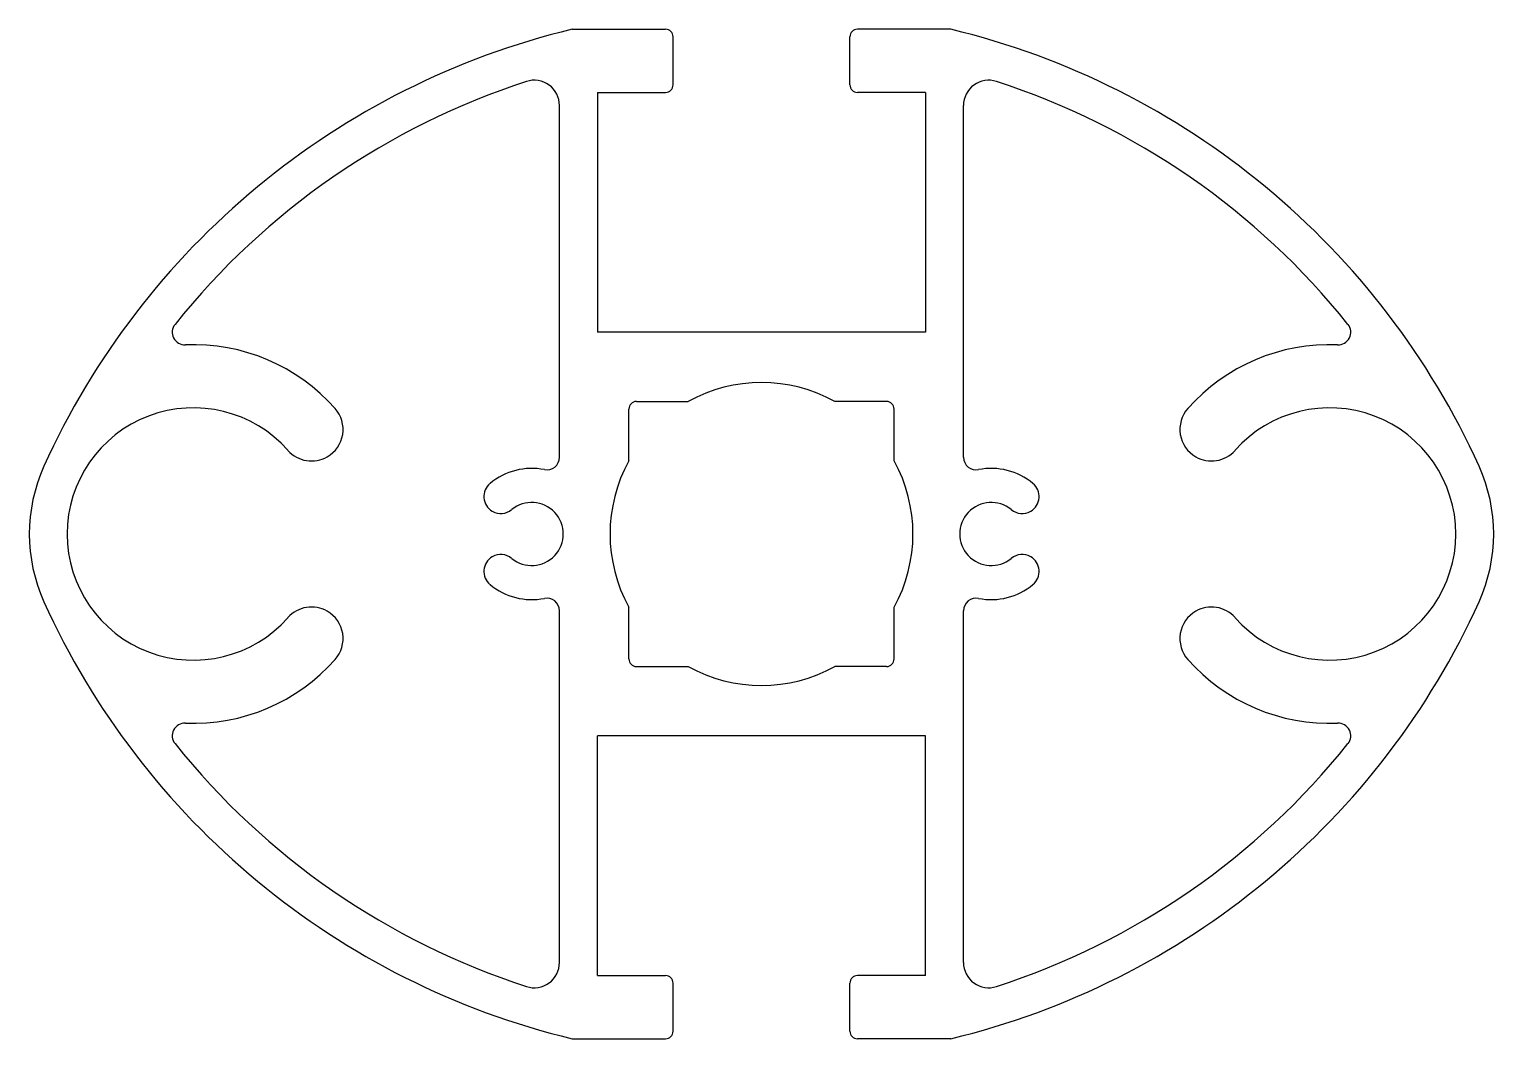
# Model space of a CAD drawing. Extents: x 575 to 633, y 781.8 to 821.8.
import ezdxf

# ---------------------------------------------------------------- set-up
doc = ezdxf.new("R2010")
doc.units = 0
doc.layers.get('0').update_dxf_attribs({"linetype": 'CONTINUOUS'})

msp = doc.modelspace()

# ---------------------------------------------------------------- linework, layer by layer
for p, q in [((596.478, 821.79), (600.178, 821.79)), ((600.478, 819.59), (600.478, 821.49)), ((607.478, 819.59), (607.478, 821.49)), ((611.478, 821.79), (607.778, 821.79)), ((597.478, 819.29), (597.478, 809.79)), ((597.478, 819.29), (600.178, 819.29)), ((610.478, 819.29), (607.778, 819.29)), ((610.478, 819.29), (610.478, 809.79)), ((595.978, 804.831), (595.978, 818.77)), ((611.978, 804.831), (611.978, 818.77)), ((610.478, 809.79), (597.478, 809.79)), ((599.028, 807.04), (601.073, 807.04)), ((608.928, 807.04), (606.883, 807.04)), ((598.728, 804.695), (598.728, 806.74)), ((609.228, 804.695), (609.228, 806.74)), ((586.781, 804.852), (586.781, 804.852)), ((621.175, 804.852), (621.175, 804.852)), ((593.317, 802.691), (593.317, 802.691)), ((614.639, 802.691), (614.639, 802.691)), ((595.978, 784.81), (595.978, 798.749)), ((598.728, 796.84), (598.728, 798.885)), ((609.228, 796.84), (609.228, 798.885)), ((611.978, 784.81), (611.978, 798.749)), ((599.028, 796.54), (601.073, 796.54)), ((608.928, 796.54), (606.883, 796.54)), ((610.478, 793.79), (597.478, 793.79)), ((597.478, 784.29), (597.478, 793.79)), ((610.478, 784.29), (610.478, 793.79)), ((597.478, 784.29), (600.178, 784.29)), ((610.478, 784.29), (607.778, 784.29)), ((600.478, 782.09), (600.478, 783.99)), ((607.478, 782.09), (607.478, 783.99)), ((596.478, 781.79), (600.178, 781.79)), ((611.478, 781.79), (607.778, 781.79))]:
    msp.add_line(p, q)
for centre, radius, start, end in [((603.759, 791.698), 30.96, 103.60187, 155.63265), ((600.178, 821.49), 0.3, 0, 90), ((607.778, 821.49), 0.3, 90, 180), ((604.197, 791.698), 30.96, 24.36735, 76.39813), ((603.759, 791.698), 29.46, 107.97108, 141.35679), ((594.978, 818.77), 1, 0, 107.97108), ((600.178, 819.59), 0.3, 270, 0), ((607.778, 819.59), 0.3, 180, 270), ((612.978, 818.77), 1, 72.02892, 180), ((604.197, 791.698), 29.46, 38.64321, 72.02892), ((581.14, 809.783), 0.5, 141.35679, 272.42419), ((626.817, 809.783), 0.5, 267.57581, 38.64321), ((581.478, 801.79), 7.5, 41.53696, 92.42419), ((626.478, 801.79), 7.5, 87.57581, 138.46304), ((603.978, 801.79), 6, 61.04498, 118.95502), ((581.478, 801.79), 5, 41.53696, 318.46304), ((599.028, 806.74), 0.3, 90, 180), ((608.928, 806.74), 0.3, 0, 90), ((626.478, 801.79), 5, 221.53696, 138.46304), ((586.156, 805.934), 1.25, 300, 41.53696), ((621.8, 805.934), 1.25, 138.46304, 240), ((586.156, 805.934), 1.25, 221.53696, 300), ((621.8, 805.934), 1.25, 240, 318.46304), ((581.478, 801.79), 6.5, 155.63265, 204.36735), ((595.478, 804.831), 0.5, 258.84006, 0), ((603.978, 801.79), 6, 151.04498, 208.95502), ((603.978, 801.79), 6, 331.04498, 28.95502), ((612.478, 804.831), 0.5, 180, 281.15994), ((626.478, 801.79), 6.5, 335.63265, 24.36735), ((594.878, 801.79), 2.6, 78.84006, 129.47296), ((613.078, 801.79), 2.6, 50.52704, 101.15994), ((593.654, 803.276), 0.675, 129.47296, 240), ((614.302, 803.276), 0.675, 300, 50.52704), ((593.654, 803.276), 0.675, 240, 309.47296), ((594.878, 801.79), 1.25, 230.52704, 129.47296), ((613.078, 801.79), 1.25, 50.52704, 309.47296), ((614.302, 803.276), 0.675, 230.52704, 300), ((593.654, 800.304), 0.675, 120, 230.52704), ((593.654, 800.304), 0.675, 50.52704, 120), ((614.302, 800.304), 0.675, 60, 129.47296), ((614.302, 800.304), 0.675, 309.47296, 60), ((594.878, 801.79), 2.6, 230.52704, 281.15994), ((595.478, 798.749), 0.5, 0, 101.15994), ((612.478, 798.749), 0.5, 78.84006, 180), ((613.078, 801.79), 2.6, 258.84006, 309.47296), ((603.759, 811.882), 30.96, 204.36735, 256.39813), ((586.156, 797.646), 1.25, 60, 138.46304), ((586.156, 797.646), 1.25, 318.46304, 60), ((604.197, 811.882), 30.96, 283.60187, 335.63265), ((621.8, 797.646), 1.25, 120, 221.53696), ((621.8, 797.646), 1.25, 41.53696, 120), ((581.478, 801.79), 7.5, 267.57581, 318.46304), ((599.028, 796.84), 0.3, 180, 270), ((603.978, 801.79), 6, 241.04498, 298.95502), ((608.928, 796.84), 0.3, 270, 0), ((626.478, 801.79), 7.5, 221.53696, 272.42419), ((581.14, 793.797), 0.5, 87.57581, 218.64321), ((626.817, 793.797), 0.5, 321.35679, 92.42419), ((603.759, 811.882), 29.46, 218.64321, 252.02892), ((604.197, 811.882), 29.46, 287.97108, 321.35679), ((594.978, 784.81), 1, 252.02892, 0), ((612.978, 784.81), 1, 180, 287.97108), ((600.178, 783.99), 0.3, 0, 90), ((607.778, 783.99), 0.3, 90, 180), ((600.178, 782.09), 0.3, 270, 0), ((607.778, 782.09), 0.3, 180, 270)]:
    msp.add_arc(centre, radius, start, end)

doc.saveas('drawing.dxf')
